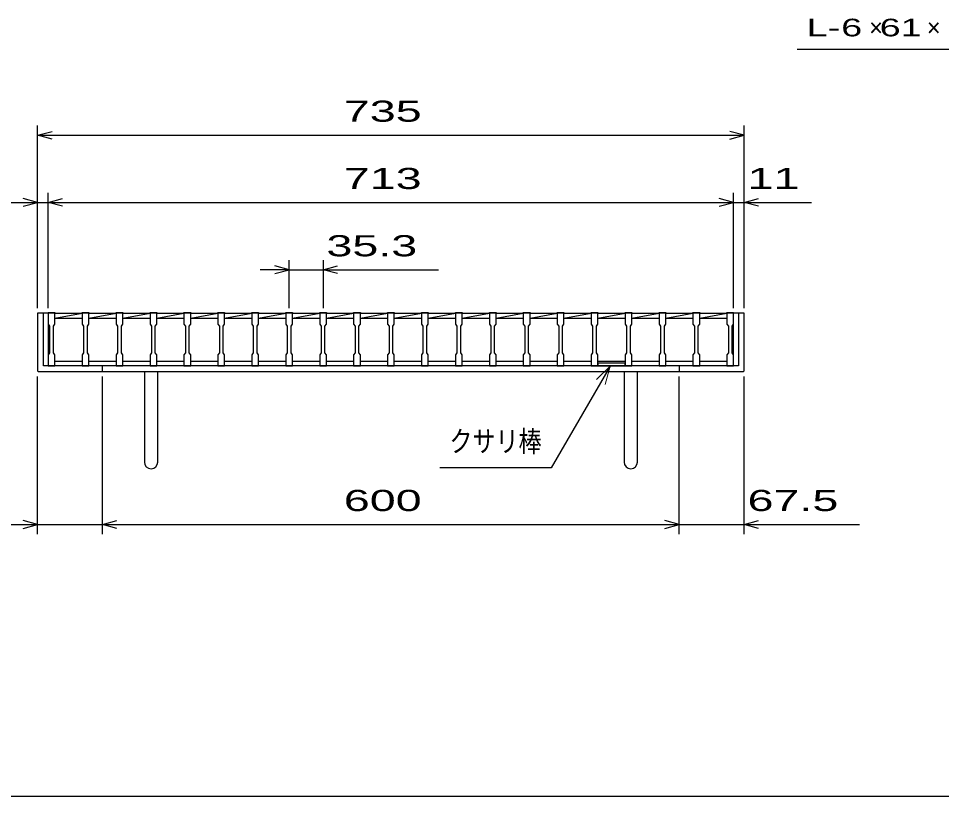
# Model space of a CAD drawing. Units: millimetres, scale not verified. Extents: x -1820 to 1731, y -1282 to 1054.
# Drawn here: x -1309 to -349, y -1146 to -337 of the extents above; entities that cross this region are included whole.
import ezdxf
from ezdxf.enums import TextEntityAlignment as Align

# ---------------------------------------------------------------- set-up
doc = ezdxf.new("R2010")
doc.units = ezdxf.units.MM
doc.header["$LTSCALE"] = 10
for name, color, linetype, lineweight in [('0_2', 150, 'Continuous', 25), ('16', 3, 'Continuous', 25), ('19', 6, 'Continuous', 25), ('22', 4, 'Continuous', 25)]:
    doc.layers.add(name, color=color, linetype=linetype, lineweight=lineweight)
doc.styles.add('ベクトル', font='')
doc.styles.get('ベクトル').set_extended_font_data('ベクトル')

msp = doc.modelspace()

# ---------------------------------------------------------------- linework, layer by layer
at = {"layer": '0_2'}
msp.add_line((1731, -1146.5), (-1729, -1146.5), dxfattribs=at)
at = {"layer": '16'}
for p, q in [((-1278, -643.5), (-1278, -642.8)), ((-1278, -642.8), (-1271, -642.8)), ((-1271, -642.8), (-1271, -643.5)), ((-1242.7, -643.5), (-1242.7, -642.8)), ((-1242.7, -642.8), (-1235.7, -642.8)), ((-1235.7, -642.8), (-1235.7, -643.5)), ((-1207.4, -643.5), (-1207.4, -642.8)), ((-1207.4, -642.8), (-1200.4, -642.8)), ((-1200.4, -642.8), (-1200.4, -643.5)), ((-1172.1, -643.5), (-1172.1, -642.8)), ((-1172.1, -642.8), (-1165.1, -642.8)), ((-1165.1, -642.8), (-1165.1, -643.5)), ((-1136.8, -643.5), (-1136.8, -642.8)), ((-1136.8, -642.8), (-1129.8, -642.8)), ((-1129.8, -642.8), (-1129.8, -643.5)), ((-1101.5, -643.5), (-1101.5, -642.8)), ((-1101.5, -642.8), (-1094.5, -642.8)), ((-1094.5, -642.8), (-1094.5, -643.5)), ((-1066.2, -643.5), (-1066.2, -642.8)), ((-1066.2, -642.8), (-1059.2, -642.8)), ((-1059.2, -642.8), (-1059.2, -643.5)), ((-1030.9, -643.5), (-1030.9, -642.8)), ((-1030.9, -642.8), (-1023.9, -642.8)), ((-1023.9, -642.8), (-1023.9, -643.5)), ((-995.6, -643.5), (-995.6, -642.8)), ((-995.6, -642.8), (-988.6, -642.8)), ((-988.6, -642.8), (-988.6, -643.5)), ((-960.3, -643.5), (-960.3, -642.8)), ((-960.3, -642.8), (-953.3, -642.8)), ((-953.3, -642.8), (-953.3, -643.5)), ((-925, -643.5), (-925, -642.8)), ((-925, -642.8), (-918, -642.8)), ((-918, -642.8), (-918, -643.5)), ((-889.7, -643.5), (-889.7, -642.8)), ((-889.7, -642.8), (-882.7, -642.8)), ((-882.7, -642.8), (-882.7, -643.5)), ((-854.4, -643.5), (-854.4, -642.8)), ((-854.4, -642.8), (-847.4, -642.8)), ((-847.4, -642.8), (-847.4, -643.5)), ((-819.1, -643.5), (-819.1, -642.8)), ((-819.1, -642.8), (-812.1, -642.8)), ((-812.1, -642.8), (-812.1, -643.5)), ((-783.8, -643.5), (-783.8, -642.8)), ((-783.8, -642.8), (-776.8, -642.8)), ((-776.8, -642.8), (-776.8, -643.5)), ((-748.5, -643.5), (-748.5, -642.8)), ((-748.5, -642.8), (-741.5, -642.8)), ((-741.5, -642.8), (-741.5, -643.5)), ((-713.2, -643.5), (-713.2, -642.8)), ((-713.2, -642.8), (-706.2, -642.8)), ((-706.2, -642.8), (-706.2, -643.5)), ((-677.9, -643.5), (-677.9, -642.8)), ((-677.9, -642.8), (-670.9, -642.8)), ((-670.9, -642.8), (-670.9, -643.5)), ((-642.6, -643.5), (-642.6, -642.8)), ((-642.6, -642.8), (-635.6, -642.8)), ((-635.6, -642.8), (-635.6, -643.5)), ((-607.3, -643.5), (-607.3, -642.8)), ((-607.3, -642.8), (-600.3, -642.8)), ((-600.3, -642.8), (-600.3, -643.5)), ((-572, -643.5), (-572, -642.8)), ((-572, -642.8), (-565, -642.8)), ((-565, -642.8), (-565, -643.5)), ((-1278, -643.5), (-1278, -655)), ((-1271, -643.5), (-1278, -643.5)), ((-1278, -643.5), (-1278, -693.5)), ((-1271, -655), (-1271, -643.5)), ((-1271, -643.5), (-1242.7, -643.5)), ((-1271, -649), (-1242.7, -643.5)), ((-1271, -649), (-1242.7, -649)), ((-1242.7, -643.5), (-1242.7, -655)), ((-1235.7, -643.5), (-1242.7, -643.5)), ((-1235.7, -655), (-1235.7, -643.5)), ((-1235.7, -643.5), (-1207.4, -643.5)), ((-1235.7, -649), (-1207.4, -643.5)), ((-1235.7, -649), (-1207.4, -649)), ((-1207.4, -643.5), (-1207.4, -655)), ((-1200.4, -643.5), (-1207.4, -643.5)), ((-1200.4, -655), (-1200.4, -643.5)), ((-1200.4, -643.5), (-1172.1, -643.5)), ((-1200.4, -649), (-1172.1, -643.5)), ((-1200.4, -649), (-1172.1, -649)), ((-1172.1, -643.5), (-1172.1, -655)), ((-1165.1, -643.5), (-1172.1, -643.5)), ((-1165.1, -655), (-1165.1, -643.5)), ((-1165.1, -643.5), (-1136.8, -643.5)), ((-1165.1, -649), (-1136.8, -643.5)), ((-1165.1, -649), (-1136.8, -649)), ((-1136.8, -643.5), (-1136.8, -655)), ((-1129.8, -643.5), (-1136.8, -643.5)), ((-1129.8, -655), (-1129.8, -643.5)), ((-1129.8, -643.5), (-1101.5, -643.5)), ((-1129.8, -649), (-1101.5, -643.5)), ((-1129.8, -649), (-1101.5, -649)), ((-1101.5, -643.5), (-1101.5, -655)), ((-1094.5, -643.5), (-1101.5, -643.5)), ((-1094.5, -655), (-1094.5, -643.5)), ((-1094.5, -643.5), (-1066.2, -643.5)), ((-1094.5, -649), (-1066.2, -643.5)), ((-1094.5, -649), (-1066.2, -649)), ((-1066.2, -643.5), (-1066.2, -655)), ((-1059.2, -643.5), (-1066.2, -643.5)), ((-1059.2, -655), (-1059.2, -643.5)), ((-1059.2, -643.5), (-1030.9, -643.5)), ((-1059.2, -649), (-1030.9, -643.5)), ((-1059.2, -649), (-1030.9, -649)), ((-1030.9, -643.5), (-1030.9, -655)), ((-1023.9, -643.5), (-1030.9, -643.5)), ((-1023.9, -655), (-1023.9, -643.5)), ((-1023.9, -643.5), (-995.6, -643.5)), ((-1023.9, -649), (-995.6, -643.5)), ((-1023.9, -649), (-995.6, -649)), ((-995.6, -643.5), (-995.6, -655)), ((-988.6, -643.5), (-995.6, -643.5)), ((-988.6, -655), (-988.6, -643.5)), ((-988.6, -643.5), (-960.3, -643.5)), ((-988.6, -649), (-960.3, -643.5)), ((-988.6, -649), (-960.3, -649)), ((-960.3, -643.5), (-960.3, -655)), ((-953.3, -643.5), (-960.3, -643.5)), ((-953.3, -655), (-953.3, -643.5)), ((-953.3, -643.5), (-925, -643.5)), ((-953.3, -649), (-925, -643.5)), ((-953.3, -649), (-925, -649)), ((-925, -643.5), (-925, -655)), ((-918, -643.5), (-925, -643.5)), ((-918, -655), (-918, -643.5)), ((-918, -643.5), (-889.7, -643.5)), ((-918, -649), (-889.7, -643.5)), ((-918, -649), (-889.7, -649)), ((-889.7, -643.5), (-889.7, -655)), ((-882.7, -643.5), (-889.7, -643.5)), ((-882.7, -655), (-882.7, -643.5)), ((-882.7, -643.5), (-854.4, -643.5)), ((-882.7, -649), (-854.4, -643.5)), ((-882.7, -649), (-854.4, -649)), ((-854.4, -643.5), (-854.4, -655)), ((-847.4, -643.5), (-854.4, -643.5)), ((-847.4, -655), (-847.4, -643.5)), ((-847.4, -643.5), (-819.1, -643.5)), ((-847.4, -649), (-819.1, -643.5)), ((-847.4, -649), (-819.1, -649)), ((-819.1, -643.5), (-819.1, -655)), ((-812.1, -643.5), (-819.1, -643.5)), ((-812.1, -655), (-812.1, -643.5)), ((-812.1, -643.5), (-783.8, -643.5)), ((-812.1, -649), (-783.8, -643.5)), ((-812.1, -649), (-783.8, -649)), ((-783.8, -643.5), (-783.8, -655)), ((-776.8, -643.5), (-783.8, -643.5)), ((-776.8, -655), (-776.8, -643.5)), ((-776.8, -643.5), (-748.5, -643.5)), ((-776.8, -649), (-748.5, -643.5)), ((-776.8, -649), (-748.5, -649)), ((-748.5, -643.5), (-748.5, -655)), ((-741.5, -643.5), (-748.5, -643.5)), ((-741.5, -655), (-741.5, -643.5)), ((-741.5, -643.5), (-713.2, -643.5)), ((-741.5, -649), (-713.2, -643.5)), ((-741.5, -649), (-713.2, -649)), ((-713.2, -643.5), (-713.2, -655)), ((-706.2, -643.5), (-713.2, -643.5)), ((-706.2, -655), (-706.2, -643.5)), ((-706.2, -643.5), (-677.9, -643.5)), ((-706.2, -649), (-677.9, -643.5)), ((-706.2, -649), (-677.9, -649)), ((-677.9, -643.5), (-677.9, -655)), ((-670.9, -643.5), (-677.9, -643.5)), ((-670.9, -655), (-670.9, -643.5)), ((-670.9, -643.5), (-642.6, -643.5)), ((-670.9, -649), (-642.6, -643.5)), ((-670.9, -649), (-642.6, -649)), ((-642.6, -643.5), (-642.6, -655)), ((-635.6, -643.5), (-642.6, -643.5)), ((-635.6, -655), (-635.6, -643.5)), ((-635.6, -643.5), (-607.3, -643.5)), ((-635.6, -649), (-607.3, -643.5)), ((-635.6, -649), (-607.3, -649)), ((-607.3, -643.5), (-607.3, -655)), ((-600.3, -643.5), (-607.3, -643.5)), ((-600.3, -655), (-600.3, -643.5)), ((-600.3, -643.5), (-572, -643.5)), ((-600.3, -649), (-572, -643.5)), ((-600.3, -649), (-572, -649)), ((-572, -643.5), (-572, -655)), ((-565, -643.5), (-572, -643.5)), ((-565, -655), (-565, -643.5)), ((-565, -693.5), (-565, -643.5)), ((-1278, -655), (-1276.5, -657)), ((-1276.5, -657), (-1276.5, -685)), ((-1272.5, -657), (-1271, -655)), ((-1272.5, -685), (-1272.5, -657)), ((-1242.7, -655), (-1241.2, -657)), ((-1241.2, -657), (-1241.2, -685)), ((-1237.2, -657), (-1235.7, -655)), ((-1237.2, -685), (-1237.2, -657)), ((-1207.4, -655), (-1205.9, -657)), ((-1205.9, -657), (-1205.9, -685)), ((-1201.9, -657), (-1200.4, -655)), ((-1201.9, -685), (-1201.9, -657)), ((-1172.1, -655), (-1170.6, -657)), ((-1170.6, -657), (-1170.6, -685)), ((-1166.6, -657), (-1165.1, -655)), ((-1166.6, -685), (-1166.6, -657)), ((-1136.8, -655), (-1135.3, -657)), ((-1135.3, -657), (-1135.3, -685)), ((-1131.3, -657), (-1129.8, -655)), ((-1131.3, -685), (-1131.3, -657)), ((-1101.5, -655), (-1100, -657)), ((-1100, -657), (-1100, -685)), ((-1096, -657), (-1094.5, -655)), ((-1096, -685), (-1096, -657)), ((-1066.2, -655), (-1064.7, -657)), ((-1064.7, -657), (-1064.7, -685)), ((-1060.7, -657), (-1059.2, -655)), ((-1060.7, -685), (-1060.7, -657)), ((-1030.9, -655), (-1029.4, -657)), ((-1029.4, -657), (-1029.4, -685)), ((-1025.4, -657), (-1023.9, -655)), ((-1025.4, -685), (-1025.4, -657)), ((-995.6, -655), (-994.1, -657)), ((-994.1, -657), (-994.1, -685)), ((-990.1, -657), (-988.6, -655)), ((-990.1, -685), (-990.1, -657)), ((-960.3, -655), (-958.8, -657)), ((-958.8, -657), (-958.8, -685)), ((-954.8, -657), (-953.3, -655)), ((-954.8, -685), (-954.8, -657)), ((-925, -655), (-923.5, -657)), ((-923.5, -657), (-923.5, -685)), ((-919.5, -657), (-918, -655)), ((-919.5, -685), (-919.5, -657)), ((-889.7, -655), (-888.2, -657)), ((-888.2, -657), (-888.2, -685)), ((-884.2, -657), (-882.7, -655)), ((-884.2, -685), (-884.2, -657)), ((-854.4, -655), (-852.9, -657)), ((-852.9, -657), (-852.9, -685)), ((-848.9, -657), (-847.4, -655)), ((-848.9, -685), (-848.9, -657)), ((-819.1, -655), (-817.6, -657)), ((-817.6, -657), (-817.6, -685)), ((-813.6, -657), (-812.1, -655)), ((-813.6, -685), (-813.6, -657)), ((-783.8, -655), (-782.3, -657)), ((-782.3, -657), (-782.3, -685)), ((-778.3, -657), (-776.8, -655)), ((-778.3, -685), (-778.3, -657)), ((-748.5, -655), (-747, -657)), ((-747, -657), (-747, -685)), ((-743, -657), (-741.5, -655)), ((-743, -685), (-743, -657)), ((-713.2, -655), (-711.7, -657)), ((-711.7, -657), (-711.7, -685)), ((-707.7, -657), (-706.2, -655)), ((-707.7, -685), (-707.7, -657)), ((-677.9, -655), (-676.4, -657)), ((-676.4, -657), (-676.4, -685)), ((-672.4, -657), (-670.9, -655)), ((-672.4, -685), (-672.4, -657)), ((-642.6, -655), (-641.1, -657)), ((-641.1, -657), (-641.1, -685)), ((-637.1, -657), (-635.6, -655)), ((-637.1, -685), (-637.1, -657)), ((-607.3, -655), (-605.8, -657)), ((-605.8, -657), (-605.8, -685)), ((-601.8, -657), (-600.3, -655)), ((-601.8, -685), (-601.8, -657)), ((-572, -655), (-570.5, -657)), ((-570.5, -657), (-570.5, -685)), ((-566.5, -657), (-565, -655)), ((-566.5, -685), (-566.5, -657)), ((-1276.5, -685), (-1278, -687)), ((-1278, -687), (-1278, -698.5)), ((-1271, -687), (-1272.5, -685)), ((-1271, -698.5), (-1271, -687)), ((-1241.2, -685), (-1242.7, -687)), ((-1242.7, -687), (-1242.7, -698.5)), ((-1235.7, -687), (-1237.2, -685)), ((-1235.7, -698.5), (-1235.7, -687)), ((-1205.9, -685), (-1207.4, -687)), ((-1207.4, -687), (-1207.4, -698.5)), ((-1200.4, -687), (-1201.9, -685)), ((-1200.4, -698.5), (-1200.4, -687)), ((-1170.6, -685), (-1172.1, -687)), ((-1172.1, -687), (-1172.1, -698.5)), ((-1165.1, -687), (-1166.6, -685)), ((-1165.1, -698.5), (-1165.1, -687)), ((-1135.3, -685), (-1136.8, -687)), ((-1136.8, -687), (-1136.8, -698.5)), ((-1129.8, -687), (-1131.3, -685)), ((-1129.8, -698.5), (-1129.8, -687)), ((-1100, -685), (-1101.5, -687)), ((-1101.5, -687), (-1101.5, -698.5)), ((-1094.5, -687), (-1096, -685)), ((-1094.5, -698.5), (-1094.5, -687)), ((-1064.7, -685), (-1066.2, -687)), ((-1066.2, -687), (-1066.2, -698.5)), ((-1059.2, -687), (-1060.7, -685)), ((-1059.2, -698.5), (-1059.2, -687)), ((-1029.4, -685), (-1030.9, -687)), ((-1030.9, -687), (-1030.9, -698.5)), ((-1023.9, -687), (-1025.4, -685)), ((-1023.9, -698.5), (-1023.9, -687)), ((-994.1, -685), (-995.6, -687)), ((-995.6, -687), (-995.6, -698.5)), ((-988.6, -687), (-990.1, -685)), ((-988.6, -698.5), (-988.6, -687)), ((-958.8, -685), (-960.3, -687)), ((-960.3, -687), (-960.3, -698.5)), ((-953.3, -687), (-954.8, -685)), ((-953.3, -698.5), (-953.3, -687)), ((-923.5, -685), (-925, -687)), ((-925, -687), (-925, -698.5)), ((-918, -687), (-919.5, -685)), ((-918, -698.5), (-918, -687)), ((-888.2, -685), (-889.7, -687)), ((-889.7, -687), (-889.7, -698.5)), ((-882.7, -687), (-884.2, -685)), ((-882.7, -698.5), (-882.7, -687)), ((-852.9, -685), (-854.4, -687)), ((-854.4, -687), (-854.4, -698.5)), ((-847.4, -687), (-848.9, -685)), ((-847.4, -698.5), (-847.4, -687)), ((-817.6, -685), (-819.1, -687)), ((-819.1, -687), (-819.1, -698.5)), ((-812.1, -687), (-813.6, -685)), ((-812.1, -698.5), (-812.1, -687)), ((-782.3, -685), (-783.8, -687)), ((-783.8, -687), (-783.8, -698.5)), ((-776.8, -687), (-778.3, -685)), ((-776.8, -698.5), (-776.8, -687)), ((-747, -685), (-748.5, -687)), ((-748.5, -687), (-748.5, -698.5)), ((-741.5, -687), (-743, -685)), ((-741.5, -698.5), (-741.5, -687)), ((-711.7, -685), (-713.2, -687)), ((-713.2, -687), (-713.2, -698.5)), ((-706.2, -687), (-707.7, -685)), ((-706.2, -698.5), (-706.2, -687)), ((-676.4, -685), (-677.9, -687)), ((-677.9, -687), (-677.9, -698.5)), ((-670.9, -687), (-672.4, -685)), ((-670.9, -698.5), (-670.9, -687)), ((-641.1, -685), (-642.6, -687)), ((-642.6, -687), (-642.6, -698.5)), ((-635.6, -687), (-637.1, -685)), ((-635.6, -698.5), (-635.6, -687)), ((-605.8, -685), (-607.3, -687)), ((-607.3, -687), (-607.3, -698.5)), ((-600.3, -687), (-601.8, -685)), ((-600.3, -698.5), (-600.3, -687)), ((-570.5, -685), (-572, -687)), ((-572, -687), (-572, -698.5)), ((-565, -687), (-566.5, -685)), ((-565, -698.5), (-565, -687)), ((-1278, -698.5), (-1271, -698.5)), ((-1271, -693.5), (-1242.7, -693.5)), ((-1242.7, -698.5), (-1235.7, -698.5)), ((-1235.7, -693.5), (-1207.4, -693.5)), ((-1207.4, -698.5), (-1200.4, -698.5)), ((-1200.4, -693.5), (-1172.1, -693.5)), ((-1172.1, -698.5), (-1165.1, -698.5)), ((-1165.1, -693.5), (-1136.8, -693.5)), ((-1136.8, -698.5), (-1129.8, -698.5)), ((-1129.8, -693.5), (-1101.5, -693.5)), ((-1101.5, -698.5), (-1094.5, -698.5)), ((-1094.5, -693.5), (-1066.2, -693.5)), ((-1066.2, -698.5), (-1059.2, -698.5)), ((-1059.2, -693.5), (-1030.9, -693.5)), ((-1030.9, -698.5), (-1023.9, -698.5)), ((-1023.9, -693.5), (-995.6, -693.5)), ((-995.6, -698.5), (-988.6, -698.5)), ((-988.6, -693.5), (-960.3, -693.5)), ((-960.3, -698.5), (-953.3, -698.5)), ((-953.3, -693.5), (-925, -693.5)), ((-925, -698.5), (-918, -698.5)), ((-918, -693.5), (-889.7, -693.5)), ((-889.7, -698.5), (-882.7, -698.5)), ((-882.7, -693.5), (-854.4, -693.5)), ((-854.4, -698.5), (-847.4, -698.5)), ((-847.4, -693.5), (-819.1, -693.5)), ((-819.1, -698.5), (-812.1, -698.5)), ((-812.1, -693.5), (-783.8, -693.5)), ((-783.8, -698.5), (-776.8, -698.5)), ((-776.8, -693.5), (-748.5, -693.5)), ((-748.5, -698.5), (-741.5, -698.5)), ((-741.5, -693.5), (-713.2, -693.5)), ((-713.2, -698.5), (-706.2, -698.5)), ((-706.2, -693.5), (-677.9, -693.5)), ((-677.9, -698.5), (-670.9, -698.5)), ((-670.9, -693.5), (-642.6, -693.5)), ((-642.6, -698.5), (-635.6, -698.5)), ((-635.6, -693.5), (-607.3, -693.5)), ((-607.3, -698.5), (-600.3, -698.5)), ((-600.3, -693.5), (-572, -693.5)), ((-572, -698.5), (-565, -698.5))]:
    msp.add_line(p, q, dxfattribs=at)
at = {"layer": '19'}
for p, q in [((-1278, -643.5), (-1289, -643.5)), ((-1289, -643.5), (-1289, -703.5)), ((-1283, -698.5), (-1283, -643.5)), ((-554, -643.5), (-565, -643.5)), ((-560, -643.5), (-560, -698.5)), ((-554, -703.5), (-554, -643.5)), ((-560, -698.5), (-1283, -698.5)), ((-1221.5, -704.5), (-1221.5, -698.5)), ((-621.5, -698.5), (-621.5, -704.5)), ((-1289, -703.5), (-1288, -704.5)), ((-1288, -704.5), (-555, -704.5)), ((-1178, -704.5), (-1178, -798.5)), ((-1164, -798.5), (-1164, -704.5)), ((-679, -704.5), (-679, -798.5)), ((-665, -798.5), (-665, -704.5)), ((-555, -704.5), (-554, -703.5))]:
    msp.add_line(p, q, dxfattribs=at)
at = {"layer": '19', "color": 4}
for p, q in [((-693.59, -698.61), (-754.75, -804.54)), ((-754.75, -804.54), (-870.75, -804.54))]:
    msp.add_line(p, q, dxfattribs=at)
at = {"layer": '19', "color": 4, "lineweight": 13}
for p, q in [((-693.59, -698.61), (-707.73, -712.76)), ((-698.76, -717.93), (-693.59, -698.61))]:
    msp.add_line(p, q, dxfattribs=at)
at = {"layer": '19', "color": 3}
for p, q in [((-677.9, -695.5), (-706.2, -695.5)), ((-706.2, -695.5), (-706.2, -698.5)), ((-706.2, -698.5), (-677.9, -698.5)), ((-677.9, -698.5), (-677.9, -695.5))]:
    msp.add_line(p, q, dxfattribs=at)
at = {"layer": '19'}
for centre in [(-1171, -798.5), (-672, -798.5)]:
    msp.add_arc(centre, 7, 180, 0, dxfattribs=at)
at = {"layer": '22'}
for p, q in [((-499, -369), (-259, -369)), ((-1289, -638.5), (-1289, -448.5)), ((-554, -638.5), (-554, -448.5)), ((-1289, -458.5), (-1274, -454.5)), ((-1274, -462.5), (-1289, -458.5)), ((-1289, -458.5), (-554, -458.5)), ((-554, -458.5), (-569, -454.5)), ((-569, -462.5), (-554, -458.5)), ((-1289, -638.5), (-1289, -518.5)), ((-1278, -638.5), (-1278, -518.5)), ((-565, -638.5), (-565, -518.5)), ((-554, -638.5), (-554, -518.5)), ((-1289, -528.5), (-1304, -524.5)), ((-1278, -528.5), (-1263, -524.5)), ((-565, -528.5), (-580, -524.5)), ((-554, -528.5), (-539, -524.5)), ((-1359, -528.5), (-1289, -528.5)), ((-1304, -532.5), (-1289, -528.5)), ((-1289, -528.5), (-1278, -528.5)), ((-1263, -532.5), (-1278, -528.5)), ((-1278, -528.5), (-565, -528.5)), ((-580, -532.5), (-565, -528.5)), ((-565, -528.5), (-554, -528.5)), ((-539, -532.5), (-554, -528.5)), ((-554, -528.5), (-484, -528.5)), ((-1027.4, -598.5), (-1042.4, -594.5)), ((-1027.4, -638.5), (-1027.4, -588.5)), ((-992.1, -588.5), (-992.1, -638.5)), ((-992.1, -598.5), (-977.1, -594.5)), ((-1027.4, -598.5), (-1057.4, -598.5)), ((-1042.4, -602.5), (-1027.4, -598.5)), ((-1027.4, -598.5), (-992.1, -598.5)), ((-977.1, -602.5), (-992.1, -598.5)), ((-992.1, -598.5), (-872.1, -598.5)), ((-1289, -873.5), (-1289, -709.5)), ((-1221.5, -873.5), (-1221.5, -709.5)), ((-621.5, -873.5), (-621.5, -709.5)), ((-554, -873.5), (-554, -709.5)), ((-1409, -863.5), (-1289, -863.5)), ((-1289, -863.5), (-1304, -859.5)), ((-1304, -867.5), (-1289, -863.5)), ((-1289, -863.5), (-1221.5, -863.5)), ((-1221.5, -863.5), (-1206.5, -859.5)), ((-1206.5, -867.5), (-1221.5, -863.5)), ((-1221.5, -863.5), (-621.5, -863.5)), ((-621.5, -863.5), (-636.5, -859.5)), ((-636.5, -867.5), (-621.5, -863.5)), ((-621.5, -863.5), (-554, -863.5)), ((-554, -863.5), (-539, -859.5)), ((-539, -867.5), (-554, -863.5)), ((-554, -863.5), (-434, -863.5))]:
    msp.add_line(p, q, dxfattribs=at)

# ---------------------------------------------------------------- texts
at = {"layer": '19', "color": 2, "style": 'ベクトル', "width": 0.8}
msp.add_text('クサリ棒', height=21.99, dxfattribs=at).set_placement((-764.75, -794.54), align=Align.BOTTOM_RIGHT)
at = {"layer": '22', "color": 2, "style": 'ベクトル'}
for s, height, width, p in [('L-', 18.33, 1.6, (-489, -346.5)), (' 6 ', 18.33, 1.6, (-464, -346.5)), (' 61 ', 18.33, 1.6, (-424, -346.5)), (' 735 ', 21.99, 1.65, (-984, -433.5)), (' 713 ', 21.99, 1.65, (-984, -503.5)), (' 11 ', 21.99, 1.65, (-564, -503.5)), (' 35.3 ', 21.99, 1.65, (-1002.1, -573.5)), (' 600 ', 21.99, 1.65, (-984, -838.5)), (' 67.5 ', 21.99, 1.65, (-564, -838.5))]:
    msp.add_text(s, height=height, dxfattribs=dict(at, width=width)).set_placement(p, align=Align.MIDDLE_LEFT)
for p in [(-424, -346.5), (-364, -346.5)]:
    msp.add_text('×', height=18.33, dxfattribs=at).set_placement(p, align=Align.MIDDLE_LEFT)

doc.saveas('drawing.dxf')
